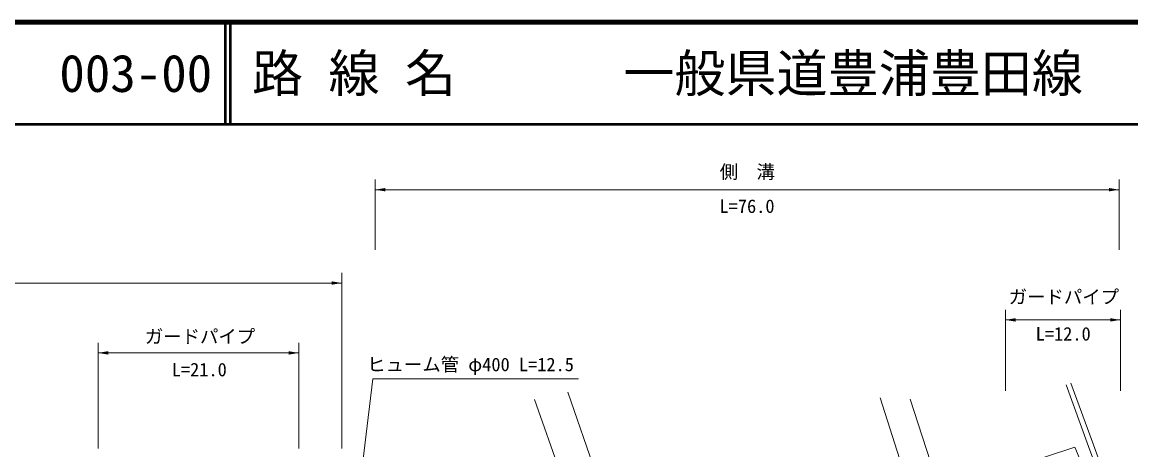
# Model space of a CAD drawing. Units: millimetres, scale not verified. Extents: x 40000 to 680000, y 20000 to 380000.
# Drawn here: x 157882 to 266422, y 338134 to 380000 of the extents above; entities that cross this region are included whole.
import ezdxf
from ezdxf.enums import TextEntityAlignment as Align

# ---------------------------------------------------------------- set-up
doc = ezdxf.new("R2010")
doc.units = ezdxf.units.MM
doc.header["$LTSCALE"] = 1000
for name, color, linetype, lineweight in [('M-STR-HTXT', 7, 'Continuous', 13), ('M-TTL', 2, 'Continuous', 140), ('M-TTL-LINE', 7, 'Continuous', 50), ('M-WORK', 1, 'Continuous', 13)]:
    doc.layers.add(name, color=color, linetype=linetype, lineweight=lineweight)
doc.layers.add('M-TTL-TXT', color=7, linetype='Continuous')
doc.styles.add('ＭＳ ゴシック', font='')
doc.styles.get('ＭＳ ゴシック').set_extended_font_data('MS Gothic')

# ---------------------------------------------------------------- blocks, each defined once
blk = doc.blocks.new('filled_arrow')
at = {"color": 0, "linetype": 'Continuous', "lineweight": -2}
blk.add_solid([(7.5, 1.25), (0, 0), (7.5, -1.25)], dxfattribs=at)

msp = doc.modelspace()

# ---------------------------------------------------------------- linework, layer by layer
at = {"layer": 'M-STR-HTXT'}
for p, q in [((192449, 357710), (192449, 364599)), ((265285, 357710), (265285, 364599)), ((192449, 363599), (265285, 363599)), ((189187, 338279), (189187, 355463)), ((68033, 354463), (189187, 354463)), ((254147, 343908), (254147, 351854)), ((265399, 343908), (265399, 351854)), ((254147, 350854), (265399, 350854)), ((165314, 338279), (165314, 348623)), ((184969, 338279), (184969, 348623)), ((165314, 347623), (184969, 347623))]:
    msp.add_line(p, q, dxfattribs=at)
msp.add_lwpolyline([(187437, 305563), (192215, 345091), (212356, 345091)], dxfattribs=at)
at = {"layer": 'M-TTL'}
msp.add_line((680000, 380000), (40000, 380000), dxfattribs=at)
at = {"layer": 'M-TTL-LINE'}
for p, q in [((177750, 380000), (177750, 370000)), ((178250, 380000), (178250, 370000)), ((40000, 370000), (680000, 370000))]:
    msp.add_line(p, q, dxfattribs=at)
at = {"layer": 'M-WORK'}
for p, q in [((262286, 338459), (260083, 344498)), ((262755, 338631), (260553, 344669)), ((208055, 343055), (218972, 311958)), ((211289, 343773), (222227, 312321)), ((241883, 343217), (248423, 322858)), ((244828, 343089), (252229, 320342)), ((255287, 336532), (260946, 338402)), ((260946, 338402), (262237, 335324)), ((263316, 335653), (262286, 338459)), ((263785, 335826), (262755, 338631))]:
    msp.add_line(p, q, dxfattribs=at)

# ---------------------------------------------------------------- block references
at = {"layer": 'M-STR-HTXT', "xscale": 133, "yscale": 133}
for p in [(192449, 363599), (254147, 350854), (165314, 347623)]:
    msp.add_blockref('filled_arrow', p, dxfattribs=at)
at = {"layer": 'M-STR-HTXT', "xscale": 133, "yscale": 133, "rotation": 180}
for p in [(265285, 363599), (189187, 354463), (265399, 350854), (184969, 347623)]:
    msp.add_blockref('filled_arrow', p, dxfattribs=at)

# ---------------------------------------------------------------- texts
at = {"layer": 'M-STR-HTXT', "style": 'ＭＳ ゴシック'}
for s, p in [('側\u3000溝', (226173, 365352)), ('ガードパイプ', (254465, 353109)), ('ガードパイプ', (169889, 349230)), ('ヒューム管 φ400 L=12.5', (191656, 346491))]:
    msp.add_text(s, height=1320, dxfattribs=at).set_placement(p, align=Align.MIDDLE_LEFT)
for s, p in [('L=76.0', (228846, 360931)), ('L=12.0', (259800, 348434)), ('L=21.0', (175222, 344934))]:
    msp.add_text(s, height=1320, dxfattribs=at).set_placement(p, align=Align.BOTTOM_CENTER)
at = {"layer": 'M-TTL-TXT', "style": 'ＭＳ ゴシック'}
for s, p in [('003-00', (161521, 375000)), ('路 線 名', (180380, 375000)), ('一般県道豊浦豊田線', (216734, 375000))]:
    msp.add_text(s, height=3666, dxfattribs=at).set_placement(p, align=Align.MIDDLE_LEFT)

doc.saveas('drawing.dxf')
